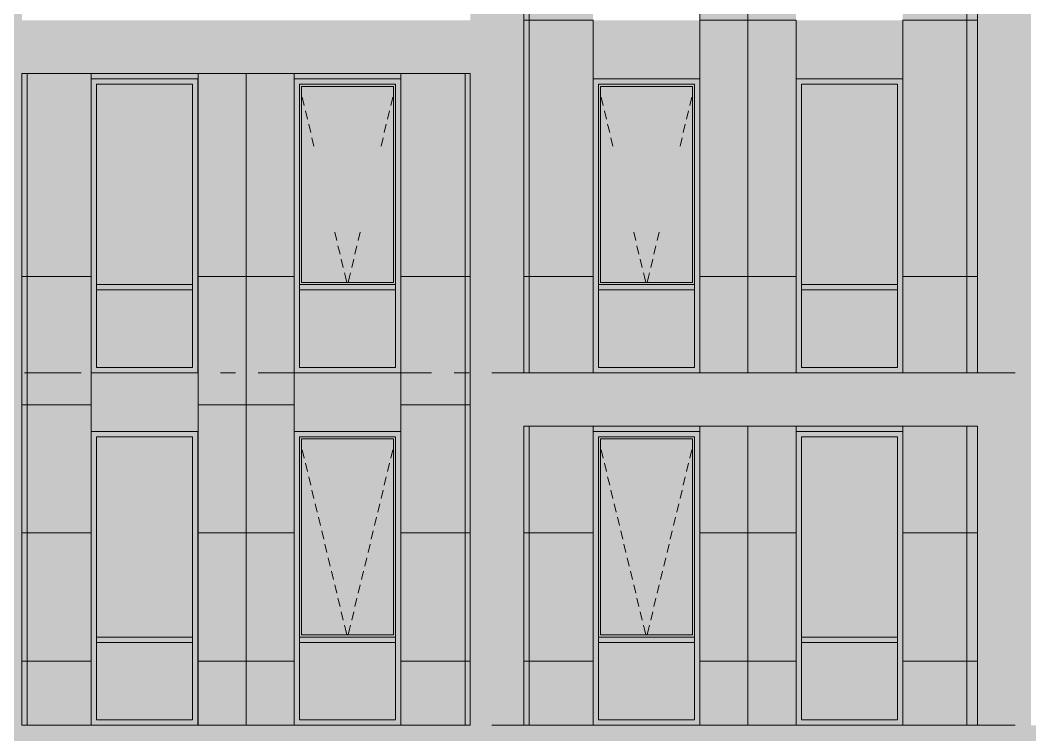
# Model space of a CAD drawing. Header units: millimetres. Extents: x 1499747 to 4341325, y -28481 to 441852.
# Drawn here: x 4109097 to 4118552, y 373938 to 380628 of the extents above; entities that cross this region are included whole.
import ezdxf

# ---------------------------------------------------------------- set-up
doc = ezdxf.new("R2010")
doc.units = ezdxf.units.MM
doc.header["$MEASUREMENT"] = 0
doc.layers.add('Чертеж и Рисунок', color=7, linetype='Continuous')

msp = doc.modelspace()

# ---------------------------------------------------------------- hatches: boundary and pattern name
at = {"layer": 'Чертеж и Рисунок', "linetype": 'Continuous', "lineweight": 0, "true_color": 0xbc9a89}
for points in [[(4108613, 399928.4), (4108613, 374028.4), (4109113, 374028.4), (4109113, 399928.4)], [(4113312.8, 399928.4), (4113312.8, 374028.4), (4113812.8, 374028.4), (4113812.8, 399928.4)], [(4118062.1, 399928.4), (4118062.1, 374028.4), (4118562.1, 374028.4), (4118562.1, 399928.4)], [(4109113, 380128.4), (4113312.8, 380128.4), (4113312.8, 380628.4), (4109113, 380628.4)], [(4113812.8, 376828.4), (4118062.1, 376828.4), (4118062.1, 377328.4), (4113812.8, 377328.4)], [(4127512.7, 374028.4), (4104262.7, 374028.4), (4104262.7, 373528.4), (4127512.7, 373528.4)]]:
    msp.add_hatch(color=33, dxfattribs=at).paths.add_polyline_path(points)
at = {"layer": 'Чертеж и Рисунок', "linetype": 'Continuous', "lineweight": 0, "true_color": 0xffffff}
h = msp.add_hatch(color=7, dxfattribs=at)
h.paths.add_polyline_path([(4113812.8, 377328.4), (4114462.4, 377328.4), (4114462.4, 380078.4), (4115462.4, 380078.4), (4115462.4, 377328.4), (4116362.7, 377328.4), (4116362.7, 380078.4), (4117362.7, 380078.4), (4117362.7, 377328.4), (4118062.1, 377328.4), (4118062.1, 383428.4), (4113812.8, 383428.4)])
h.paths.add_polyline_path([(4115462.4, 380628.4), (4114462.4, 380628.4), (4114462.4, 383378.4), (4115462.4, 383378.4)], flags=0)
h.paths.add_polyline_path([(4116362.7, 383378.4), (4117362.7, 383378.4), (4117362.7, 380628.4), (4116362.7, 380628.4)], flags=0)
h = msp.add_hatch(color=7, dxfattribs=at)
h.paths.add_polyline_path([(4109113, 374028.4), (4109762.2, 374028.4), (4109762.2, 376778.4), (4110762.2, 376778.4), (4110762.2, 374028.4), (4111662.5, 374028.4), (4111662.5, 376778.4), (4112662.5, 376778.4), (4112662.5, 374028.4), (4113312.8, 374028.4), (4113312.8, 380128.4), (4109113, 380128.4)])
h.paths.add_polyline_path([(4109762.2, 380078.4), (4110762.2, 380078.4), (4110762.2, 377328.4), (4109762.2, 377328.4)], flags=0)
h.paths.add_polyline_path([(4111662.5, 377328.4), (4111662.5, 380078.4), (4112662.5, 380078.4), (4112662.5, 377328.4)], flags=0)
at = {"layer": 'Чертеж и Рисунок', "linetype": 'Continuous', "lineweight": 0, "true_color": 0x2e2e2e}
for points in [[(4109762.2, 379728.4), (4109812.2, 379728.4), (4109812.2, 380028.4), (4109762.2, 380078.4)], [(4110262.2, 380078.4), (4109762.2, 380078.4), (4109812.2, 380028.4), (4110262.2, 380028.4)], [(4110262.2, 380078.4), (4110262.2, 380028.4), (4110712.2, 380028.4), (4110762.2, 380078.4)], [(4110762.2, 379728.4), (4110762.2, 380078.4), (4110712.2, 380028.4), (4110712.2, 379728.4)], [(4111662.5, 379728.4), (4111712.5, 379728.4), (4111712.5, 380028.4), (4111662.5, 380078.4)], [(4112162.5, 380078.4), (4111662.5, 380078.4), (4111712.5, 380028.4), (4112162.5, 380028.4)], [(4112162.5, 380078.4), (4112162.5, 380028.4), (4112612.5, 380028.4), (4112662.5, 380078.4)], [(4112662.5, 379728.4), (4112662.5, 380078.4), (4112612.5, 380028.4), (4112612.5, 379728.4)], [(4114462.4, 379728.4), (4114512.4, 379728.4), (4114512.4, 380028.4), (4114462.4, 380078.4)], [(4114962.4, 380078.4), (4114462.4, 380078.4), (4114512.4, 380028.4), (4114962.4, 380028.4)], [(4114962.4, 380078.4), (4114962.4, 380028.4), (4115412.4, 380028.4), (4115462.4, 380078.4)], [(4115462.4, 379728.4), (4115462.4, 380078.4), (4115412.4, 380028.4), (4115412.4, 379728.4)], [(4116362.7, 379728.4), (4116412.7, 379728.4), (4116412.7, 380028.4), (4116362.7, 380078.4)], [(4116862.7, 380078.4), (4116362.7, 380078.4), (4116412.7, 380028.4), (4116862.7, 380028.4)], [(4116862.7, 380078.4), (4116862.7, 380028.4), (4117312.7, 380028.4), (4117362.7, 380078.4)], [(4117362.7, 379728.4), (4117362.7, 380078.4), (4117312.7, 380028.4), (4117312.7, 379728.4)], [(4109762.2, 378328.4), (4109812.2, 378328.4), (4109812.2, 379728.4), (4109762.2, 379728.4)], [(4110762.2, 378328.4), (4110762.2, 379728.4), (4110712.2, 379728.4), (4110712.2, 378328.4)], [(4111662.5, 378328.4), (4111712.5, 378328.4), (4111712.5, 379728.4), (4111662.5, 379728.4)], [(4112662.5, 378328.4), (4112662.5, 379728.4), (4112612.5, 379728.4), (4112612.5, 378328.4)], [(4114462.4, 378328.4), (4114512.4, 378328.4), (4114512.4, 379728.4), (4114462.4, 379728.4)], [(4115462.4, 378328.4), (4115462.4, 379728.4), (4115412.4, 379728.4), (4115412.4, 378328.4)], [(4116362.7, 378328.4), (4116412.7, 378328.4), (4116412.7, 379728.4), (4116362.7, 379728.4)], [(4117362.7, 378328.4), (4117362.7, 379728.4), (4117312.7, 379728.4), (4117312.7, 378328.4)], [(4109762.2, 378128.4), (4109812.2, 378128.4), (4109812.2, 378328.4), (4109762.2, 378328.4)], [(4110762.2, 378128.4), (4110762.2, 378328.4), (4110712.2, 378328.4), (4110712.2, 378128.4)], [(4111662.5, 378128.4), (4111712.5, 378128.4), (4111712.5, 378328.4), (4111662.5, 378328.4)], [(4112662.5, 378128.4), (4112662.5, 378328.4), (4112612.5, 378328.4), (4112612.5, 378128.4)], [(4114462.4, 378128.4), (4114512.4, 378128.4), (4114512.4, 378328.4), (4114462.4, 378328.4)], [(4115462.4, 378128.4), (4115462.4, 378328.4), (4115412.4, 378328.4), (4115412.4, 378128.4)], [(4116362.7, 378128.4), (4116412.7, 378128.4), (4116412.7, 378328.4), (4116362.7, 378328.4)], [(4117362.7, 378128.4), (4117362.7, 378328.4), (4117312.7, 378328.4), (4117312.7, 378128.4)], [(4109762.2, 378128.4), (4109762.2, 377328.4), (4109812.2, 377378.4), (4109812.2, 378128.4)], [(4109812.2, 378103.4), (4110262.2, 378103.4), (4110262.2, 378153.4), (4109812.2, 378153.4)], [(4110262.2, 378153.4), (4110262.2, 378103.4), (4110712.2, 378103.4), (4110712.2, 378153.4)], [(4110762.2, 378128.4), (4110712.2, 378128.4), (4110712.2, 377378.4), (4110762.2, 377328.4)], [(4111662.5, 378128.4), (4111662.5, 377328.4), (4111712.5, 377378.4), (4111712.5, 378128.4)], [(4111712.5, 378103.4), (4112162.5, 378103.4), (4112162.5, 378153.4), (4111712.5, 378153.4)], [(4112162.5, 378153.4), (4112162.5, 378103.4), (4112612.5, 378103.4), (4112612.5, 378153.4)], [(4112662.5, 378128.4), (4112612.5, 378128.4), (4112612.5, 377378.4), (4112662.5, 377328.4)], [(4114462.4, 378128.4), (4114462.4, 377328.4), (4114512.4, 377378.4), (4114512.4, 378128.4)], [(4114512.4, 378103.4), (4114962.4, 378103.4), (4114962.4, 378153.4), (4114512.4, 378153.4)], [(4114962.4, 378153.4), (4114962.4, 378103.4), (4115412.4, 378103.4), (4115412.4, 378153.4)], [(4115462.4, 378128.4), (4115412.4, 378128.4), (4115412.4, 377378.4), (4115462.4, 377328.4)], [(4116362.7, 378128.4), (4116362.7, 377328.4), (4116412.7, 377378.4), (4116412.7, 378128.4)], [(4116412.7, 378103.4), (4116862.7, 378103.4), (4116862.7, 378153.4), (4116412.7, 378153.4)], [(4116862.7, 378153.4), (4116862.7, 378103.4), (4117312.7, 378103.4), (4117312.7, 378153.4)], [(4117362.7, 378128.4), (4117312.7, 378128.4), (4117312.7, 377378.4), (4117362.7, 377328.4)], [(4110262.2, 377328.4), (4110262.2, 377378.4), (4109812.2, 377378.4), (4109762.2, 377328.4)], [(4110262.2, 377328.4), (4110762.2, 377328.4), (4110712.2, 377378.4), (4110262.2, 377378.4)], [(4112162.5, 377328.4), (4112162.5, 377378.4), (4111712.5, 377378.4), (4111662.5, 377328.4)], [(4112162.5, 377328.4), (4112662.5, 377328.4), (4112612.5, 377378.4), (4112162.5, 377378.4)], [(4114962.4, 377328.4), (4114962.4, 377378.4), (4114512.4, 377378.4), (4114462.4, 377328.4)], [(4114962.4, 377328.4), (4115462.4, 377328.4), (4115412.4, 377378.4), (4114962.4, 377378.4)], [(4116862.7, 377328.4), (4116862.7, 377378.4), (4116412.7, 377378.4), (4116362.7, 377328.4)], [(4116862.7, 377328.4), (4117362.7, 377328.4), (4117312.7, 377378.4), (4116862.7, 377378.4)], [(4109762.2, 376428.4), (4109812.2, 376428.4), (4109812.2, 376728.4), (4109762.2, 376778.4)], [(4110262.2, 376778.4), (4109762.2, 376778.4), (4109812.2, 376728.4), (4110262.2, 376728.4)], [(4110262.2, 376778.4), (4110262.2, 376728.4), (4110712.2, 376728.4), (4110762.2, 376778.4)], [(4110762.2, 376428.4), (4110762.2, 376778.4), (4110712.2, 376728.4), (4110712.2, 376428.4)], [(4111662.5, 376428.4), (4111712.5, 376428.4), (4111712.5, 376728.4), (4111662.5, 376778.4)], [(4112162.5, 376778.4), (4111662.5, 376778.4), (4111712.5, 376728.4), (4112162.5, 376728.4)], [(4112162.5, 376778.4), (4112162.5, 376728.4), (4112612.5, 376728.4), (4112662.5, 376778.4)], [(4112662.5, 376428.4), (4112662.5, 376778.4), (4112612.5, 376728.4), (4112612.5, 376428.4)], [(4114462.4, 376428.4), (4114512.4, 376428.4), (4114512.4, 376728.4), (4114462.4, 376778.4)], [(4114962.4, 376778.4), (4114462.4, 376778.4), (4114512.4, 376728.4), (4114962.4, 376728.4)], [(4114962.4, 376778.4), (4114962.4, 376728.4), (4115412.4, 376728.4), (4115462.4, 376778.4)], [(4115462.4, 376428.4), (4115462.4, 376778.4), (4115412.4, 376728.4), (4115412.4, 376428.4)], [(4116362.7, 376428.4), (4116412.7, 376428.4), (4116412.7, 376728.4), (4116362.7, 376778.4)], [(4116862.7, 376778.4), (4116362.7, 376778.4), (4116412.7, 376728.4), (4116862.7, 376728.4)], [(4116862.7, 376778.4), (4116862.7, 376728.4), (4117312.7, 376728.4), (4117362.7, 376778.4)], [(4117362.7, 376428.4), (4117362.7, 376778.4), (4117312.7, 376728.4), (4117312.7, 376428.4)], [(4109762.2, 375028.4), (4109812.2, 375028.4), (4109812.2, 376428.4), (4109762.2, 376428.4)], [(4110762.2, 375028.4), (4110762.2, 376428.4), (4110712.2, 376428.4), (4110712.2, 375028.4)], [(4111662.5, 375028.4), (4111712.5, 375028.4), (4111712.5, 376428.4), (4111662.5, 376428.4)], [(4112662.5, 375028.4), (4112662.5, 376428.4), (4112612.5, 376428.4), (4112612.5, 375028.4)], [(4114462.4, 375028.4), (4114512.4, 375028.4), (4114512.4, 376428.4), (4114462.4, 376428.4)], [(4115462.4, 375028.4), (4115462.4, 376428.4), (4115412.4, 376428.4), (4115412.4, 375028.4)], [(4116362.7, 375028.4), (4116412.7, 375028.4), (4116412.7, 376428.4), (4116362.7, 376428.4)], [(4117362.7, 375028.4), (4117362.7, 376428.4), (4117312.7, 376428.4), (4117312.7, 375028.4)], [(4109762.2, 374828.4), (4109812.2, 374828.4), (4109812.2, 375028.4), (4109762.2, 375028.4)], [(4110762.2, 374828.4), (4110762.2, 375028.4), (4110712.2, 375028.4), (4110712.2, 374828.4)], [(4111662.5, 374828.4), (4111712.5, 374828.4), (4111712.5, 375028.4), (4111662.5, 375028.4)], [(4112662.5, 374828.4), (4112662.5, 375028.4), (4112612.5, 375028.4), (4112612.5, 374828.4)], [(4114462.4, 374828.4), (4114512.4, 374828.4), (4114512.4, 375028.4), (4114462.4, 375028.4)], [(4115462.4, 374828.4), (4115462.4, 375028.4), (4115412.4, 375028.4), (4115412.4, 374828.4)], [(4116362.7, 374828.4), (4116412.7, 374828.4), (4116412.7, 375028.4), (4116362.7, 375028.4)], [(4117362.7, 374828.4), (4117362.7, 375028.4), (4117312.7, 375028.4), (4117312.7, 374828.4)], [(4109762.2, 374828.4), (4109762.2, 374028.4), (4109812.2, 374078.4), (4109812.2, 374828.4)], [(4109812.2, 374803.4), (4110262.2, 374803.4), (4110262.2, 374853.4), (4109812.2, 374853.4)], [(4110262.2, 374853.4), (4110262.2, 374803.4), (4110712.2, 374803.4), (4110712.2, 374853.4)], [(4110762.2, 374828.4), (4110712.2, 374828.4), (4110712.2, 374078.4), (4110762.2, 374028.4)], [(4111662.5, 374828.4), (4111662.5, 374028.4), (4111712.5, 374078.4), (4111712.5, 374828.4)], [(4111712.5, 374803.4), (4112162.5, 374803.4), (4112162.5, 374853.4), (4111712.5, 374853.4)], [(4112162.5, 374853.4), (4112162.5, 374803.4), (4112612.5, 374803.4), (4112612.5, 374853.4)], [(4112662.5, 374828.4), (4112612.5, 374828.4), (4112612.5, 374078.4), (4112662.5, 374028.4)], [(4114462.4, 374828.4), (4114462.4, 374028.4), (4114512.4, 374078.4), (4114512.4, 374828.4)], [(4114512.4, 374803.4), (4114962.4, 374803.4), (4114962.4, 374853.4), (4114512.4, 374853.4)], [(4114962.4, 374853.4), (4114962.4, 374803.4), (4115412.4, 374803.4), (4115412.4, 374853.4)], [(4115462.4, 374828.4), (4115412.4, 374828.4), (4115412.4, 374078.4), (4115462.4, 374028.4)], [(4116362.7, 374828.4), (4116362.7, 374028.4), (4116412.7, 374078.4), (4116412.7, 374828.4)], [(4116412.7, 374803.4), (4116862.7, 374803.4), (4116862.7, 374853.4), (4116412.7, 374853.4)], [(4116862.7, 374853.4), (4116862.7, 374803.4), (4117312.7, 374803.4), (4117312.7, 374853.4)], [(4117362.7, 374828.4), (4117312.7, 374828.4), (4117312.7, 374078.4), (4117362.7, 374028.4)], [(4110262.2, 374028.4), (4110262.2, 374078.4), (4109812.2, 374078.4), (4109762.2, 374028.4)], [(4110262.2, 374028.4), (4110762.2, 374028.4), (4110712.2, 374078.4), (4110262.2, 374078.4)], [(4112162.5, 374028.4), (4112162.5, 374078.4), (4111712.5, 374078.4), (4111662.5, 374028.4)], [(4112162.5, 374028.4), (4112662.5, 374028.4), (4112612.5, 374078.4), (4112162.5, 374078.4)], [(4114962.4, 374028.4), (4114962.4, 374078.4), (4114512.4, 374078.4), (4114462.4, 374028.4)], [(4114962.4, 374028.4), (4115462.4, 374028.4), (4115412.4, 374078.4), (4114962.4, 374078.4)], [(4116862.7, 374028.4), (4116862.7, 374078.4), (4116412.7, 374078.4), (4116362.7, 374028.4)], [(4116862.7, 374028.4), (4117362.7, 374028.4), (4117312.7, 374078.4), (4116862.7, 374078.4)]]:
    msp.add_hatch(color=250, dxfattribs=at).paths.add_polyline_path(points)
at = {"layer": 'Чертеж и Рисунок', "linetype": 'Continuous', "lineweight": 0, "true_color": 0x84adf9}
for points in [[(4109812.2, 378153.4), (4110712.2, 378153.4), (4110712.2, 378328.4), (4110712.2, 380028.4), (4109812.2, 380028.4)], [(4111732.5, 380008.4), (4111732.5, 378173.4), (4112592.5, 378173.4), (4112592.5, 380008.4)], [(4114532.4, 378173.4), (4115392.4, 378173.4), (4115392.4, 380008.4), (4114532.4, 380008.4)], [(4116412.7, 378153.4), (4117312.7, 378153.4), (4117312.7, 378328.4), (4117312.7, 380028.4), (4116412.7, 380028.4)], [(4109812.2, 378103.4), (4109812.2, 377378.4), (4110712.2, 377378.4), (4110712.2, 378103.4)], [(4111712.5, 378103.4), (4111712.5, 377378.4), (4112612.5, 377378.4), (4112612.5, 378103.4)], [(4114512.4, 378103.4), (4114512.4, 377378.4), (4115412.4, 377378.4), (4115412.4, 378103.4)], [(4116412.7, 378103.4), (4116412.7, 377378.4), (4117312.7, 377378.4), (4117312.7, 378103.4)], [(4109812.2, 374853.4), (4110712.2, 374853.4), (4110712.2, 375028.4), (4110712.2, 376728.4), (4109812.2, 376728.4)], [(4111732.5, 376708.4), (4111732.5, 374873.4), (4112592.5, 374873.4), (4112592.5, 376708.4)], [(4114532.4, 374873.4), (4115392.4, 374873.4), (4115392.4, 376708.4), (4114532.4, 376708.4)], [(4116412.7, 374853.4), (4117312.7, 374853.4), (4117312.7, 375028.4), (4117312.7, 376728.4), (4116412.7, 376728.4)], [(4109812.2, 374803.4), (4109812.2, 374078.4), (4110712.2, 374078.4), (4110712.2, 374803.4)], [(4111712.5, 374078.4), (4112612.5, 374078.4), (4112612.5, 374803.4), (4111712.5, 374803.4)], [(4114512.4, 374803.4), (4114512.4, 374078.4), (4115412.4, 374078.4), (4115412.4, 374803.4)], [(4116412.7, 374803.4), (4116412.7, 374078.4), (4117312.7, 374078.4), (4117312.7, 374803.4)]]:
    msp.add_hatch(color=161, dxfattribs=at).paths.add_polyline_path(points)
at = {"layer": 'Чертеж и Рисунок', "linetype": 'Continuous', "lineweight": 0, "true_color": 0xf7fdff}
for points in [[(4111712.5, 378153.4), (4111732.5, 378173.4), (4111732.5, 380008.4), (4111712.5, 380028.4)], [(4112612.5, 380028.4), (4111712.5, 380028.4), (4111732.5, 380008.4), (4112592.5, 380008.4)], [(4112612.5, 378153.4), (4112612.5, 380028.4), (4112592.5, 380008.4), (4112592.5, 378173.4)], [(4114512.4, 378153.4), (4114532.4, 378173.4), (4114532.4, 380008.4), (4114512.4, 380028.4)], [(4115412.4, 380028.4), (4114512.4, 380028.4), (4114532.4, 380008.4), (4115392.4, 380008.4)], [(4115412.4, 378153.4), (4115412.4, 380028.4), (4115392.4, 380008.4), (4115392.4, 378173.4)], [(4111732.5, 378173.4), (4111712.5, 378153.4), (4112612.5, 378153.4), (4112592.5, 378173.4)], [(4115412.4, 378153.4), (4115392.4, 378173.4), (4114532.4, 378173.4), (4114512.4, 378153.4)], [(4111712.5, 374853.4), (4111732.5, 374873.4), (4111732.5, 376708.4), (4111712.5, 376728.4)], [(4111712.5, 376728.4), (4111732.5, 376708.4), (4112592.5, 376708.4), (4112612.5, 376728.4)], [(4112612.5, 374853.4), (4112612.5, 376728.4), (4112592.5, 376708.4), (4112592.5, 374873.4)], [(4114512.4, 374853.4), (4114532.4, 374873.4), (4114532.4, 376708.4), (4114512.4, 376728.4)], [(4115412.4, 376728.4), (4114512.4, 376728.4), (4114532.4, 376708.4), (4115392.4, 376708.4)], [(4115412.4, 374853.4), (4115412.4, 376728.4), (4115392.4, 376708.4), (4115392.4, 374873.4)], [(4111712.5, 374853.4), (4112612.5, 374853.4), (4112592.5, 374873.4), (4111732.5, 374873.4)], [(4115412.4, 374853.4), (4115392.4, 374873.4), (4114532.4, 374873.4), (4114512.4, 374853.4)]]:
    msp.add_hatch(color=7, dxfattribs=at).paths.add_polyline_path(points)
at = {"layer": 'Чертеж и Рисунок', "linetype": 'Continuous', "lineweight": 0, "true_color": 0xffffff}
msp.add_hatch(color=7, dxfattribs=at).paths.add_polyline_path([(4118062.1, 376828.4), (4113812.8, 376828.4), (4113812.8, 374028.4), (4114462.4, 374028.4), (4114462.4, 376778.4), (4115462.4, 376778.4), (4115462.4, 374028.4), (4116362.7, 374028.4), (4116362.7, 376778.4), (4117362.7, 376778.4), (4117362.7, 374028.4), (4118062.1, 374028.4)])

# ---------------------------------------------------------------- linework, layer by layer
at = {"layer": 'Чертеж и Рисунок', "color": 7, "linetype": 'Continuous', "lineweight": 5}
for points in [[(4113812.8, 377328.4), (4113812.8, 383428.4)], [(4118062.1, 377328.4), (4118062.1, 383428.4)], [(4109113, 374028.4), (4109113, 380128.4)], [(4109113, 380128.4), (4113312.8, 380128.4)], [(4113312.8, 374028.4), (4113312.8, 380128.4)], [(4109762.2, 377328.4), (4109762.2, 380078.4)], [(4109762.2, 380078.4), (4110762.2, 380078.4)], [(4109812.2, 379728.4), (4109812.2, 380028.4)], [(4109812.2, 380028.4), (4110262.2, 380028.4)], [(4110262.2, 380028.4), (4110712.2, 380028.4)], [(4110712.2, 379728.4), (4110712.2, 380028.4)], [(4110762.2, 380078.4), (4110762.2, 377328.4)], [(4111662.5, 380078.4), (4112662.5, 380078.4)], [(4111662.5, 377328.4), (4111662.5, 380078.4)], [(4111712.5, 379728.4), (4111712.5, 380028.4)], [(4111712.5, 380028.4), (4112162.5, 380028.4)], [(4111732.5, 380008.4), (4111732.5, 378173.4)], [(4112592.5, 380008.4), (4111732.5, 380008.4)], [(4112162.5, 380028.4), (4112612.5, 380028.4)], [(4112592.5, 378173.4), (4112592.5, 380008.4)], [(4112612.5, 379728.4), (4112612.5, 380028.4)], [(4114462.4, 377328.4), (4114462.4, 380078.4)], [(4114462.4, 380078.4), (4115462.4, 380078.4)], [(4114512.4, 379728.4), (4114512.4, 380028.4)], [(4114512.4, 380028.4), (4114962.4, 380028.4)], [(4114532.4, 380008.4), (4114532.4, 378173.4)], [(4115392.4, 380008.4), (4114532.4, 380008.4)], [(4114962.4, 380028.4), (4115412.4, 380028.4)], [(4115392.4, 378173.4), (4115392.4, 380008.4)], [(4115412.4, 379728.4), (4115412.4, 380028.4)], [(4115462.4, 380078.4), (4115462.4, 377328.4)], [(4116362.7, 377328.4), (4116362.7, 380078.4)], [(4116362.7, 380078.4), (4117362.7, 380078.4)], [(4116412.7, 379728.4), (4116412.7, 380028.4)], [(4116412.7, 380028.4), (4116862.7, 380028.4)], [(4116862.7, 380028.4), (4117312.7, 380028.4)], [(4117312.7, 379728.4), (4117312.7, 380028.4)], [(4117362.7, 380078.4), (4117362.7, 377328.4)], [(4109812.2, 378328.4), (4109812.2, 379728.4)], [(4110712.2, 378328.4), (4110712.2, 379728.4)], [(4111712.5, 378328.4), (4111712.5, 379728.4)], [(4112612.5, 378328.4), (4112612.5, 379728.4)], [(4114512.4, 378328.4), (4114512.4, 379728.4)], [(4115412.4, 378328.4), (4115412.4, 379728.4)], [(4116412.7, 378328.4), (4116412.7, 379728.4)], [(4117312.7, 378328.4), (4117312.7, 379728.4)], [(4109812.2, 378153.4), (4109812.2, 378328.4)], [(4110712.2, 378153.4), (4110712.2, 378328.4)], [(4111712.5, 378153.4), (4111712.5, 378328.4)], [(4112612.5, 378153.4), (4112612.5, 378328.4)], [(4114512.4, 378153.4), (4114512.4, 378328.4)], [(4115412.4, 378153.4), (4115412.4, 378328.4)], [(4116412.7, 378153.4), (4116412.7, 378328.4)], [(4117312.7, 378153.4), (4117312.7, 378328.4)], [(4109812.2, 378128.4), (4109812.2, 378153.4)], [(4110262.2, 378153.4), (4109812.2, 378153.4)], [(4109812.2, 378103.4), (4109812.2, 378128.4)], [(4109812.2, 377378.4), (4109812.2, 378103.4)], [(4110262.2, 378103.4), (4109812.2, 378103.4)], [(4110712.2, 378153.4), (4110262.2, 378153.4)], [(4110712.2, 378103.4), (4110262.2, 378103.4)], [(4110712.2, 378128.4), (4110712.2, 378153.4)], [(4110712.2, 378103.4), (4110712.2, 378128.4)], [(4110712.2, 377378.4), (4110712.2, 378103.4)], [(4111712.5, 378128.4), (4111712.5, 378153.4)], [(4112162.5, 378153.4), (4111712.5, 378153.4)], [(4111712.5, 378103.4), (4111712.5, 378128.4)], [(4111712.5, 377378.4), (4111712.5, 378103.4)], [(4112162.5, 378103.4), (4111712.5, 378103.4)], [(4111732.5, 378173.4), (4112592.5, 378173.4)], [(4112612.5, 378153.4), (4112162.5, 378153.4)], [(4112612.5, 378103.4), (4112162.5, 378103.4)], [(4112612.5, 378128.4), (4112612.5, 378153.4)], [(4112612.5, 378103.4), (4112612.5, 378128.4)], [(4112612.5, 377378.4), (4112612.5, 378103.4)], [(4114512.4, 378128.4), (4114512.4, 378153.4)], [(4114962.4, 378153.4), (4114512.4, 378153.4)], [(4114512.4, 378103.4), (4114512.4, 378128.4)], [(4114512.4, 377378.4), (4114512.4, 378103.4)], [(4114962.4, 378103.4), (4114512.4, 378103.4)], [(4114532.4, 378173.4), (4115392.4, 378173.4)], [(4115412.4, 378153.4), (4114962.4, 378153.4)], [(4115412.4, 378103.4), (4114962.4, 378103.4)], [(4115412.4, 378128.4), (4115412.4, 378153.4)], [(4115412.4, 378103.4), (4115412.4, 378128.4)], [(4115412.4, 377378.4), (4115412.4, 378103.4)], [(4116412.7, 378128.4), (4116412.7, 378153.4)], [(4116862.7, 378153.4), (4116412.7, 378153.4)], [(4116412.7, 378103.4), (4116412.7, 378128.4)], [(4116412.7, 377378.4), (4116412.7, 378103.4)], [(4116862.7, 378103.4), (4116412.7, 378103.4)], [(4117312.7, 378153.4), (4116862.7, 378153.4)], [(4117312.7, 378103.4), (4116862.7, 378103.4)], [(4117312.7, 378128.4), (4117312.7, 378153.4)], [(4117312.7, 378103.4), (4117312.7, 378128.4)], [(4117312.7, 377378.4), (4117312.7, 378103.4)], [(4110262.2, 377378.4), (4109812.2, 377378.4)], [(4110712.2, 377378.4), (4110262.2, 377378.4)], [(4112162.5, 377378.4), (4111712.5, 377378.4)], [(4112612.5, 377378.4), (4112162.5, 377378.4)], [(4114962.4, 377378.4), (4114512.4, 377378.4)], [(4115412.4, 377378.4), (4114962.4, 377378.4)], [(4116862.7, 377378.4), (4116412.7, 377378.4)], [(4117312.7, 377378.4), (4116862.7, 377378.4)], [(4110762.2, 377328.4), (4109762.2, 377328.4)], [(4112662.5, 377328.4), (4111662.5, 377328.4)], [(4113812.8, 377328.4), (4118062.1, 377328.4)], [(4109762.2, 374028.4), (4109762.2, 376778.4)], [(4109762.2, 376778.4), (4110762.2, 376778.4)], [(4110762.2, 376778.4), (4110762.2, 374028.4)], [(4111662.5, 374028.4), (4111662.5, 376778.4)], [(4111662.5, 376778.4), (4112662.5, 376778.4)], [(4113812.8, 374028.4), (4113812.8, 376828.4)], [(4113812.8, 376828.4), (4118062.1, 376828.4)], [(4114462.4, 374028.4), (4114462.4, 376778.4)], [(4114462.4, 376778.4), (4115462.4, 376778.4)], [(4115462.4, 376778.4), (4115462.4, 374028.4)], [(4116362.7, 374028.4), (4116362.7, 376778.4)], [(4116362.7, 376778.4), (4117362.7, 376778.4)], [(4117362.7, 376778.4), (4117362.7, 374028.4)], [(4118062.1, 374028.4), (4118062.1, 376828.4)], [(4109812.2, 376428.4), (4109812.2, 376728.4)], [(4109812.2, 376728.4), (4110262.2, 376728.4)], [(4110262.2, 376728.4), (4110712.2, 376728.4)], [(4110712.2, 376428.4), (4110712.2, 376728.4)], [(4111712.5, 376428.4), (4111712.5, 376728.4)], [(4111712.5, 376728.4), (4112162.5, 376728.4)], [(4111732.5, 376708.4), (4111732.5, 374873.4)], [(4112592.5, 376708.4), (4111732.5, 376708.4)], [(4112162.5, 376728.4), (4112612.5, 376728.4)], [(4112592.5, 374873.4), (4112592.5, 376708.4)], [(4112612.5, 376428.4), (4112612.5, 376728.4)], [(4114512.4, 376428.4), (4114512.4, 376728.4)], [(4114512.4, 376728.4), (4114962.4, 376728.4)], [(4114532.4, 376708.4), (4114532.4, 374873.4)], [(4115392.4, 376708.4), (4114532.4, 376708.4)], [(4114962.4, 376728.4), (4115412.4, 376728.4)], [(4115392.4, 374873.4), (4115392.4, 376708.4)], [(4115412.4, 376428.4), (4115412.4, 376728.4)], [(4116412.7, 376428.4), (4116412.7, 376728.4)], [(4116412.7, 376728.4), (4116862.7, 376728.4)], [(4116862.7, 376728.4), (4117312.7, 376728.4)], [(4117312.7, 376428.4), (4117312.7, 376728.4)], [(4109812.2, 375028.4), (4109812.2, 376428.4)], [(4110712.2, 375028.4), (4110712.2, 376428.4)], [(4111712.5, 375028.4), (4111712.5, 376428.4)], [(4112612.5, 375028.4), (4112612.5, 376428.4)], [(4114512.4, 375028.4), (4114512.4, 376428.4)], [(4115412.4, 375028.4), (4115412.4, 376428.4)], [(4116412.7, 375028.4), (4116412.7, 376428.4)], [(4117312.7, 375028.4), (4117312.7, 376428.4)], [(4109812.2, 374853.4), (4109812.2, 375028.4)], [(4110712.2, 374853.4), (4110712.2, 375028.4)], [(4111712.5, 374853.4), (4111712.5, 375028.4)], [(4112612.5, 374853.4), (4112612.5, 375028.4)], [(4114512.4, 374853.4), (4114512.4, 375028.4)], [(4115412.4, 374853.4), (4115412.4, 375028.4)], [(4116412.7, 374853.4), (4116412.7, 375028.4)], [(4117312.7, 374853.4), (4117312.7, 375028.4)], [(4109812.2, 374828.4), (4109812.2, 374853.4)], [(4110262.2, 374853.4), (4109812.2, 374853.4)], [(4109812.2, 374803.4), (4109812.2, 374828.4)], [(4109812.2, 374078.4), (4109812.2, 374803.4)], [(4110262.2, 374803.4), (4109812.2, 374803.4)], [(4110712.2, 374853.4), (4110262.2, 374853.4)], [(4110712.2, 374803.4), (4110262.2, 374803.4)], [(4110712.2, 374828.4), (4110712.2, 374853.4)], [(4110712.2, 374803.4), (4110712.2, 374828.4)], [(4110712.2, 374078.4), (4110712.2, 374803.4)], [(4111712.5, 374828.4), (4111712.5, 374853.4)], [(4112162.5, 374853.4), (4111712.5, 374853.4)], [(4111712.5, 374803.4), (4111712.5, 374828.4)], [(4111712.5, 374078.4), (4111712.5, 374803.4)], [(4112162.5, 374803.4), (4111712.5, 374803.4)], [(4111732.5, 374873.4), (4112592.5, 374873.4)], [(4112612.5, 374853.4), (4112162.5, 374853.4)], [(4112612.5, 374803.4), (4112162.5, 374803.4)], [(4112612.5, 374828.4), (4112612.5, 374853.4)], [(4112612.5, 374803.4), (4112612.5, 374828.4)], [(4112612.5, 374078.4), (4112612.5, 374803.4)], [(4114512.4, 374828.4), (4114512.4, 374853.4)], [(4114962.4, 374853.4), (4114512.4, 374853.4)], [(4114512.4, 374803.4), (4114512.4, 374828.4)], [(4114512.4, 374078.4), (4114512.4, 374803.4)], [(4114962.4, 374803.4), (4114512.4, 374803.4)], [(4114532.4, 374873.4), (4115392.4, 374873.4)], [(4115412.4, 374853.4), (4114962.4, 374853.4)], [(4115412.4, 374803.4), (4114962.4, 374803.4)], [(4115412.4, 374828.4), (4115412.4, 374853.4)], [(4115412.4, 374803.4), (4115412.4, 374828.4)], [(4115412.4, 374078.4), (4115412.4, 374803.4)], [(4116412.7, 374828.4), (4116412.7, 374853.4)], [(4116862.7, 374853.4), (4116412.7, 374853.4)], [(4116412.7, 374803.4), (4116412.7, 374828.4)], [(4116412.7, 374078.4), (4116412.7, 374803.4)], [(4116862.7, 374803.4), (4116412.7, 374803.4)], [(4117312.7, 374853.4), (4116862.7, 374853.4)], [(4117312.7, 374803.4), (4116862.7, 374803.4)], [(4117312.7, 374828.4), (4117312.7, 374853.4)], [(4117312.7, 374803.4), (4117312.7, 374828.4)], [(4117312.7, 374078.4), (4117312.7, 374803.4)], [(4110262.2, 374078.4), (4109812.2, 374078.4)], [(4110712.2, 374078.4), (4110262.2, 374078.4)], [(4112162.5, 374078.4), (4111712.5, 374078.4)], [(4112612.5, 374078.4), (4112162.5, 374078.4)], [(4114962.4, 374078.4), (4114512.4, 374078.4)], [(4115412.4, 374078.4), (4114962.4, 374078.4)], [(4116862.7, 374078.4), (4116412.7, 374078.4)], [(4117312.7, 374078.4), (4116862.7, 374078.4)], [(4109113, 374028.4), (4113312.8, 374028.4)], [(4113812.8, 374028.4), (4118062.1, 374028.4)]]:
    msp.add_lwpolyline(points, dxfattribs=at)
at = {"layer": 'Чертеж и Рисунок', "color": 253, "linetype": 'Continuous', "lineweight": 5, "true_color": 0xaaaaaa}
for points in [[(4113863.1, 383428.4), (4113863.1, 377328.4)], [(4115462.5, 383428.4), (4115462.5, 377328.4)], [(4115913, 383428.4), (4115913, 377328.4)], [(4117963.3, 383428.4), (4117963.3, 377328.4)], [(4113812.8, 380628.2), (4114462.4, 380628.2)], [(4114463.1, 380628.4), (4114463.1, 380078.4)], [(4115462.5, 380628.2), (4116362.3, 380628.2)], [(4116363.3, 380628.4), (4116363.3, 380078.4)], [(4117362.7, 380628.4), (4117362.7, 380078.4)], [(4117362.7, 380628.2), (4118062.1, 380628.2)], [(4109163.3, 380128.4), (4109163.3, 374028.4)], [(4109763.3, 380128.4), (4109763.3, 380078.4)], [(4110762.7, 380128.4), (4110762.7, 374028.4)], [(4111212.8, 380128.4), (4111212.8, 374028.4)], [(4111663.1, 380128.4), (4111663.1, 380078.4)], [(4112662.5, 380128.4), (4112662.5, 380078.4)], [(4113263.1, 380128.4), (4113263.1, 374028.4)], [(4109763.3, 380078.4), (4109763.3, 377328.4)], [(4111663.1, 380078.4), (4111663.1, 377328.4)], [(4112662.5, 380078.4), (4112662.5, 377328.4)], [(4114463.1, 380078.4), (4114463.1, 377328.4)], [(4116363.3, 380078.4), (4116363.3, 377328.4)], [(4117362.7, 380078.4), (4117362.7, 377328.4)], [(4109113, 378228), (4109762.2, 378228)], [(4109762.2, 378228), (4109763.3, 378228)], [(4110762.7, 378228.2), (4111662.4, 378228.2)], [(4112662.5, 378228.2), (4113312.8, 378228.2)], [(4113812.8, 378228.2), (4114462.4, 378228.2)], [(4115462.5, 378228.2), (4116362.3, 378228.2)], [(4117362.7, 378228.2), (4118062.1, 378228.2)], [(4109763.3, 377328.4), (4109763.3, 376778.4)], [(4111663.1, 377328.4), (4111663.1, 376778.4)], [(4112662.5, 377328.4), (4112662.5, 376778.4)], [(4109113, 377028), (4109763.3, 377028)], [(4110762.7, 377028.2), (4111662.4, 377028.2)], [(4112662.5, 377028.2), (4113312.8, 377028.2)], [(4109763.3, 376778.4), (4109763.3, 374028.4)], [(4111663.1, 376778.4), (4111663.1, 374028.4)], [(4112662.5, 376778.4), (4112662.5, 374028.4)], [(4113863.1, 376828.4), (4113863.1, 374028.4)], [(4114463.1, 376828.4), (4114463.1, 376778.4)], [(4114463.1, 376778.4), (4114463.1, 374028.4)], [(4115462.5, 376828.4), (4115462.5, 374028.4)], [(4115913, 376828.4), (4115913, 374028.4)], [(4116363.3, 376828.4), (4116363.3, 376778.4)], [(4116363.3, 376778.4), (4116363.3, 374028.4)], [(4117362.7, 376828.4), (4117362.7, 376778.4)], [(4117362.7, 376778.4), (4117362.7, 374028.4)], [(4117963.3, 376828.4), (4117963.3, 374028.4)], [(4109113, 375828), (4109762.2, 375828)], [(4109762.2, 375828), (4109763.3, 375828)], [(4110762.7, 375828.2), (4111662.4, 375828.2)], [(4112662.5, 375828.2), (4113312.8, 375828.2)], [(4113812.8, 375828.2), (4114462.4, 375828.2)], [(4115462.5, 375828.2), (4116362.3, 375828.2)], [(4117362.7, 375828.2), (4118062.1, 375828.2)], [(4109113, 374628), (4109762.2, 374628)], [(4109762.2, 374628), (4109763.3, 374628)], [(4110762.7, 374628.2), (4111662.4, 374628.2)], [(4112662.5, 374628.2), (4113312.8, 374628.2)], [(4113812.8, 374628.2), (4114462.4, 374628.2)], [(4115462.5, 374628.2), (4116362.3, 374628.2)], [(4117362.7, 374628.2), (4118062.1, 374628.2)]]:
    msp.add_lwpolyline(points, dxfattribs=at)
at = {"layer": 'Чертеж и Рисунок', "color": 23, "linetype": 'Continuous', "lineweight": 5, "true_color": 0xbf8080}
for points in [[(4111738, 379907.1), (4111756.7, 379829.3)], [(4112587, 379907.1), (4112568.2, 379829.3)], [(4114537.9, 379907.1), (4114556.7, 379829.3)], [(4115386.9, 379907.1), (4115368.1, 379829.3)], [(4111768.5, 379780.7), (4111787.2, 379702.9)], [(4112556.4, 379780.7), (4112537.7, 379702.9)], [(4114568.4, 379780.7), (4114587.2, 379702.9)], [(4115356.4, 379780.7), (4115337.6, 379702.9)], [(4111799, 379654.3), (4111817.7, 379576.6)], [(4112525.9, 379654.3), (4112507.2, 379576.6)], [(4114598.9, 379654.3), (4114617.7, 379576.6)], [(4115325.9, 379654.3), (4115307.1, 379576.6)], [(4111829.5, 379528), (4111848.2, 379450.2)], [(4112495.4, 379528), (4112476.7, 379450.2)], [(4114629.4, 379528), (4114648.2, 379450.2)], [(4115295.4, 379528), (4115276.6, 379450.2)], [(4112043, 378643.4), (4112061.8, 378565.6)], [(4112281.9, 378643.4), (4112263.1, 378565.6)], [(4114842.9, 378643.4), (4114861.7, 378565.6)], [(4115081.8, 378643.4), (4115063.1, 378565.6)], [(4112073.5, 378517), (4112092.3, 378439.2)], [(4112251.4, 378517), (4112232.6, 378439.2)], [(4114873.4, 378517), (4114892.2, 378439.2)], [(4115051.3, 378517), (4115032.6, 378439.2)], [(4112104, 378390.6), (4112122.8, 378312.9)], [(4112220.9, 378390.6), (4112202.1, 378312.9)], [(4114903.9, 378390.6), (4114922.7, 378312.9)], [(4115020.8, 378390.6), (4115002.1, 378312.9)], [(4112134.5, 378264.3), (4112143.7, 378226.2)], [(4112143.7, 378226.2), (4112156.4, 378173.4)], [(4112181.2, 378226.2), (4112168.5, 378173.4)], [(4112190.4, 378264.3), (4112181.2, 378226.2)], [(4114934.4, 378264.3), (4114943.6, 378226.2)], [(4114943.6, 378226.2), (4114956.3, 378173.4)], [(4114981.2, 378226.2), (4114968.4, 378173.4)], [(4114990.3, 378264.3), (4114981.2, 378226.2)], [(4111738, 376607.1), (4111756.7, 376529.3)], [(4112587, 376607.1), (4112568.2, 376529.3)], [(4114537.9, 376607.1), (4114556.7, 376529.3)], [(4115386.9, 376607.1), (4115368.1, 376529.3)], [(4111768.5, 376480.7), (4111787.2, 376402.9)], [(4112556.4, 376480.7), (4112537.7, 376402.9)], [(4114568.4, 376480.7), (4114587.2, 376402.9)], [(4115356.4, 376480.7), (4115337.6, 376402.9)], [(4111799, 376354.3), (4111817.7, 376276.6)], [(4112525.9, 376354.3), (4112507.2, 376276.6)], [(4114598.9, 376354.3), (4114617.7, 376276.6)], [(4115325.9, 376354.3), (4115307.1, 376276.6)], [(4111829.5, 376228), (4111848.2, 376150.2)], [(4112495.4, 376228), (4112476.7, 376150.2)], [(4114629.4, 376228), (4114648.2, 376150.2)], [(4115295.4, 376228), (4115276.6, 376150.2)], [(4111860, 376101.6), (4111878.7, 376023.8)], [(4112464.9, 376101.6), (4112446.2, 376023.8)], [(4114659.9, 376101.6), (4114678.7, 376023.8)], [(4115264.9, 376101.6), (4115246.1, 376023.8)], [(4111890.5, 375975.2), (4111909.2, 375897.5)], [(4112434.4, 375975.2), (4112415.7, 375897.5)], [(4114690.4, 375975.2), (4114709.2, 375897.5)], [(4115234.4, 375975.2), (4115215.6, 375897.5)], [(4111921, 375848.8), (4111939.7, 375771.1)], [(4112403.9, 375848.8), (4112385.2, 375771.1)], [(4114720.9, 375848.8), (4114739.7, 375771.1)], [(4115203.9, 375848.8), (4115185.1, 375771.1)], [(4111951.5, 375722.5), (4111970.3, 375644.7)], [(4112373.4, 375722.5), (4112354.7, 375644.7)], [(4114751.4, 375722.5), (4114770.2, 375644.7)], [(4115173.4, 375722.5), (4115154.6, 375644.7)], [(4111982, 375596.1), (4112000.8, 375518.3)], [(4112342.9, 375596.1), (4112324.2, 375518.3)], [(4114781.9, 375596.1), (4114800.7, 375518.3)], [(4115142.9, 375596.1), (4115124.1, 375518.3)], [(4112012.5, 375469.7), (4112031.3, 375392)], [(4112312.4, 375469.7), (4112293.7, 375392)], [(4114812.4, 375469.7), (4114831.2, 375392)], [(4115112.3, 375469.7), (4115093.6, 375392)], [(4112043, 375343.4), (4112061.8, 375265.6)], [(4112281.9, 375343.4), (4112263.1, 375265.6)], [(4114842.9, 375343.4), (4114861.7, 375265.6)], [(4115081.8, 375343.4), (4115063.1, 375265.6)], [(4112073.5, 375217), (4112092.3, 375139.2)], [(4112251.4, 375217), (4112232.6, 375139.2)], [(4114873.4, 375217), (4114892.2, 375139.2)], [(4115051.3, 375217), (4115032.6, 375139.2)], [(4112104, 375090.6), (4112122.8, 375012.9)], [(4112220.9, 375090.6), (4112202.1, 375012.9)], [(4114903.9, 375090.6), (4114922.7, 375012.9)], [(4115020.8, 375090.6), (4115002.1, 375012.9)], [(4112134.5, 374964.3), (4112143.7, 374926.2)], [(4112143.7, 374926.2), (4112156.4, 374873.4)], [(4112181.2, 374926.2), (4112168.5, 374873.4)], [(4112190.4, 374964.3), (4112181.2, 374926.2)], [(4114934.4, 374964.3), (4114943.6, 374926.2)], [(4114943.6, 374926.2), (4114956.3, 374873.4)], [(4114981.2, 374926.2), (4114968.4, 374873.4)], [(4114990.3, 374964.3), (4114981.2, 374926.2)]]:
    msp.add_lwpolyline(points, dxfattribs=at)
at = {"layer": 'Чертеж и Рисунок', "color": 1, "linetype": 'Continuous', "lineweight": 0}
for points in [[(4109138.5, 377328.4), (4109667.6, 377328.4)], [(4109879.3, 377328.4), (4110020.4, 377328.4)], [(4110232.1, 377328.4), (4110761.2, 377328.4)], [(4110972.9, 377328.4), (4111114, 377328.4)], [(4111325.7, 377328.4), (4111854.9, 377328.4)], [(4112066.5, 377328.4), (4112207.6, 377328.4)], [(4112419.3, 377328.4), (4112948.5, 377328.4)], [(4113160.1, 377328.4), (4113301.2, 377328.4)], [(4113512.9, 377328.4), (4114042.1, 377328.4)], [(4114253.7, 377328.4), (4114394.9, 377328.4)], [(4114606.5, 377328.4), (4115135.7, 377328.4)], [(4115347.4, 377328.4), (4115488.5, 377328.4)], [(4115700.1, 377328.4), (4116229.3, 377328.4)], [(4116441, 377328.4), (4116582.1, 377328.4)], [(4116793.7, 377328.4), (4117322.9, 377328.4)], [(4117534.6, 377328.4), (4117675.7, 377328.4)], [(4117887.4, 377328.4), (4118416.5, 377328.4)], [(4109138.5, 374028.4), (4109667.6, 374028.4)], [(4109879.3, 374028.4), (4110020.4, 374028.4)], [(4110232.1, 374028.4), (4110761.2, 374028.4)], [(4110972.9, 374028.4), (4111114, 374028.4)], [(4111325.7, 374028.4), (4111854.9, 374028.4)], [(4112066.5, 374028.4), (4112207.6, 374028.4)], [(4112419.3, 374028.4), (4112948.5, 374028.4)], [(4113160.1, 374028.4), (4113301.2, 374028.4)], [(4113512.9, 374028.4), (4114042.1, 374028.4)], [(4114253.7, 374028.4), (4114394.9, 374028.4)], [(4114606.5, 374028.4), (4115135.7, 374028.4)], [(4115347.4, 374028.4), (4115488.5, 374028.4)], [(4115700.1, 374028.4), (4116229.3, 374028.4)], [(4116441, 374028.4), (4116582.1, 374028.4)], [(4116793.7, 374028.4), (4117322.9, 374028.4)], [(4117534.6, 374028.4), (4117675.7, 374028.4)], [(4117887.4, 374028.4), (4118416.5, 374028.4)]]:
    msp.add_lwpolyline(points, dxfattribs=at)

doc.saveas('drawing.dxf')
